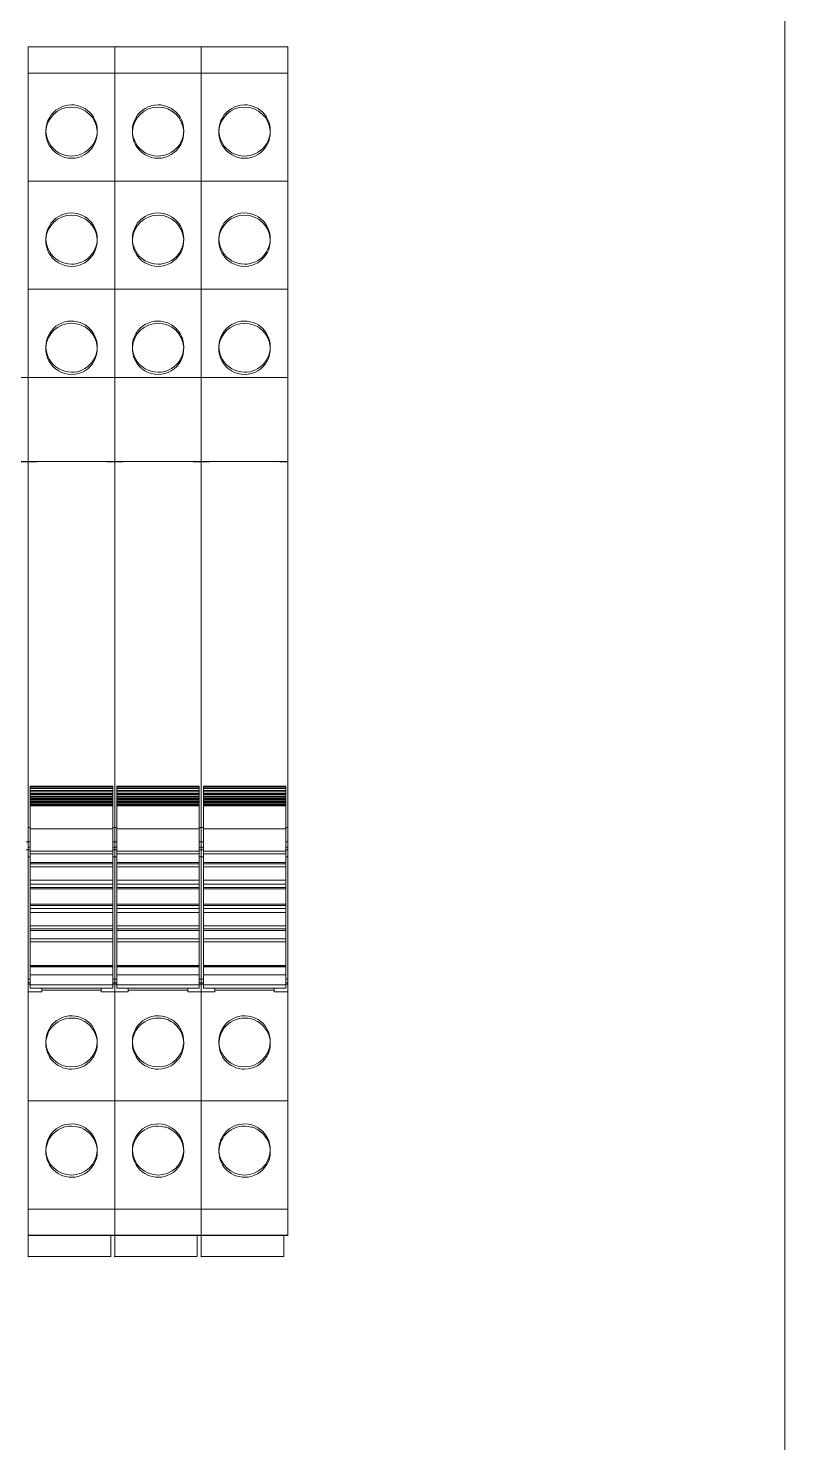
# Model space of a CAD drawing. Header units: millimetres. Extents: x 2 to 14510, y -7775 to 12.
# Drawn here: x 1513.3 to 1569.2, y -2167.9 to -2063.2 of the extents above; entities that cross this region are included whole.
import ezdxf

# ---------------------------------------------------------------- set-up
doc = ezdxf.new("R2010")
doc.units = ezdxf.units.MM
doc.layers.add('eProC - L2', color=41, linetype='Continuous', lineweight=20)

msp = doc.modelspace()

# ---------------------------------------------------------------- linework, layer by layer
at = {"layer": 'eProC - L2'}
for p, q in [((1569.21, -1759.46), (1569.21, -2759.46)), ((1513.26, -2064.58), (1513.26, -2152.56)), ((1519.66, -2064.58), (1513.26, -2064.58)), ((1519.66, -2064.58), (1513.26, -2064.58)), ((1513.26, -2064.58), (1513.26, -2089.07)), ((1519.66, -2064.59), (1513.26, -2064.59)), ((1519.66, -2064.58), (1519.66, -2152.56)), ((1526.06, -2064.58), (1519.66, -2064.58)), ((1526.06, -2064.58), (1519.66, -2064.58)), ((1519.66, -2064.58), (1519.66, -2089.07)), ((1526.06, -2064.59), (1519.66, -2064.59)), ((1526.06, -2064.58), (1526.06, -2152.56)), ((1532.46, -2064.58), (1526.06, -2064.58)), ((1532.46, -2064.58), (1526.06, -2064.58)), ((1526.06, -2064.58), (1526.06, -2089.07)), ((1532.46, -2064.59), (1526.06, -2064.59)), ((1532.46, -2064.58), (1532.46, -2152.56)), ((1519.66, -2066.53), (1513.26, -2066.53)), ((1526.06, -2066.53), (1519.66, -2066.53)), ((1532.46, -2066.53), (1526.06, -2066.53)), ((1514.56, -2070.77), (1514.56, -2070.94)), ((1518.36, -2070.94), (1518.36, -2070.77)), ((1520.96, -2070.77), (1520.96, -2070.94)), ((1524.76, -2070.94), (1524.76, -2070.77)), ((1527.36, -2070.77), (1527.36, -2070.94)), ((1531.16, -2070.94), (1531.16, -2070.77)), ((1519.66, -2074.53), (1513.26, -2074.53)), ((1526.06, -2074.53), (1519.66, -2074.53)), ((1532.46, -2074.53), (1526.06, -2074.53)), ((1514.56, -2078.77), (1514.56, -2078.94)), ((1518.36, -2078.94), (1518.36, -2078.77)), ((1520.96, -2078.77), (1520.96, -2078.94)), ((1524.76, -2078.94), (1524.76, -2078.77)), ((1527.36, -2078.77), (1527.36, -2078.94)), ((1531.16, -2078.94), (1531.16, -2078.77)), ((1519.66, -2082.53), (1513.26, -2082.53)), ((1526.06, -2082.53), (1519.66, -2082.53)), ((1532.46, -2082.53), (1526.06, -2082.53)), ((1514.56, -2086.77), (1514.56, -2086.94)), ((1518.36, -2086.94), (1518.36, -2086.77)), ((1520.96, -2086.77), (1520.96, -2086.94)), ((1524.76, -2086.94), (1524.76, -2086.77)), ((1527.36, -2086.77), (1527.36, -2086.94)), ((1531.16, -2086.94), (1531.16, -2086.77)), ((1513.26, -2089.07), (1506.86, -2089.07)), ((1513.26, -2095.29), (1513.26, -2089.07)), ((1519.66, -2089.07), (1513.26, -2089.07)), ((1513.26, -2089.07), (1513.26, -2095.29)), ((1519.66, -2095.29), (1519.66, -2089.07)), ((1526.06, -2089.07), (1519.66, -2089.07)), ((1519.66, -2089.07), (1519.66, -2095.29)), ((1526.06, -2095.29), (1526.06, -2089.07)), ((1532.46, -2089.07), (1526.06, -2089.07)), ((1526.06, -2089.07), (1526.06, -2095.29)), ((1532.46, -2095.29), (1532.46, -2089.07)), ((1513.26, -2095.29), (1506.86, -2095.29)), ((1513.26, -2095.3), (1512.66, -2095.3)), ((1519.66, -2095.29), (1513.26, -2095.29)), ((1513.26, -2144.56), (1513.26, -2095.29)), ((1513.86, -2095.3), (1513.26, -2095.3)), ((1519.66, -2095.3), (1519.06, -2095.3)), ((1526.06, -2095.29), (1519.66, -2095.29)), ((1519.66, -2144.56), (1519.66, -2095.29)), ((1520.26, -2095.3), (1519.66, -2095.3)), ((1526.06, -2095.3), (1525.46, -2095.3)), ((1532.46, -2095.29), (1526.06, -2095.29)), ((1526.06, -2144.56), (1526.06, -2095.29)), ((1526.66, -2095.3), (1526.06, -2095.3)), ((1532.46, -2095.3), (1531.86, -2095.3)), ((1519.51, -2119.32), (1513.41, -2119.32)), ((1513.41, -2134.25), (1513.41, -2119.32)), ((1519.51, -2119.33), (1513.41, -2119.33)), ((1519.51, -2119.43), (1513.41, -2119.43)), ((1519.51, -2119.49), (1513.41, -2119.49)), ((1519.51, -2119.62), (1513.41, -2119.62)), ((1519.51, -2119.72), (1513.41, -2119.72)), ((1519.51, -2119.84), (1513.41, -2119.84)), ((1519.51, -2119.93), (1513.41, -2119.93)), ((1519.51, -2119.32), (1519.51, -2134.25)), ((1525.91, -2119.32), (1519.81, -2119.32)), ((1519.81, -2134.25), (1519.81, -2119.32)), ((1525.91, -2119.33), (1519.81, -2119.33)), ((1525.91, -2119.43), (1519.81, -2119.43)), ((1525.91, -2119.49), (1519.81, -2119.49)), ((1525.91, -2119.62), (1519.81, -2119.62)), ((1525.91, -2119.72), (1519.81, -2119.72)), ((1525.91, -2119.84), (1519.81, -2119.84)), ((1525.91, -2119.93), (1519.81, -2119.93)), ((1525.91, -2119.32), (1525.91, -2134.25)), ((1532.31, -2119.32), (1526.21, -2119.32)), ((1526.21, -2134.25), (1526.21, -2119.32)), ((1532.31, -2119.33), (1526.21, -2119.33)), ((1532.31, -2119.43), (1526.21, -2119.43)), ((1532.31, -2119.49), (1526.21, -2119.49)), ((1532.31, -2119.62), (1526.21, -2119.62)), ((1532.31, -2119.72), (1526.21, -2119.72)), ((1532.31, -2119.84), (1526.21, -2119.84)), ((1532.31, -2119.93), (1526.21, -2119.93)), ((1532.31, -2119.32), (1532.31, -2134.25)), ((1519.51, -2120.04), (1513.41, -2120.04)), ((1519.51, -2120.12), (1513.41, -2120.12)), ((1519.51, -2120.23), (1513.41, -2120.23)), ((1519.51, -2120.29), (1513.41, -2120.29)), ((1519.51, -2120.39), (1513.41, -2120.39)), ((1519.51, -2120.44), (1513.41, -2120.44)), ((1519.51, -2120.53), (1513.41, -2120.53)), ((1519.51, -2120.57), (1513.41, -2120.57)), ((1519.51, -2120.66), (1513.41, -2120.66)), ((1519.51, -2120.68), (1513.41, -2120.68)), ((1519.51, -2120.76), (1513.41, -2120.76)), ((1519.51, -2120.77), (1513.41, -2120.77)), ((1525.91, -2120.04), (1519.81, -2120.04)), ((1525.91, -2120.12), (1519.81, -2120.12)), ((1525.91, -2120.23), (1519.81, -2120.23)), ((1525.91, -2120.29), (1519.81, -2120.29)), ((1525.91, -2120.39), (1519.81, -2120.39)), ((1525.91, -2120.44), (1519.81, -2120.44)), ((1525.91, -2120.53), (1519.81, -2120.53)), ((1525.91, -2120.57), (1519.81, -2120.57)), ((1525.91, -2120.66), (1519.81, -2120.66)), ((1525.91, -2120.68), (1519.81, -2120.68)), ((1525.91, -2120.76), (1519.81, -2120.76)), ((1525.91, -2120.77), (1519.81, -2120.77)), ((1532.31, -2120.04), (1526.21, -2120.04)), ((1532.31, -2120.12), (1526.21, -2120.12)), ((1532.31, -2120.23), (1526.21, -2120.23)), ((1532.31, -2120.29), (1526.21, -2120.29)), ((1532.31, -2120.39), (1526.21, -2120.39)), ((1532.31, -2120.44), (1526.21, -2120.44)), ((1532.31, -2120.53), (1526.21, -2120.53)), ((1532.31, -2120.57), (1526.21, -2120.57)), ((1532.31, -2120.66), (1526.21, -2120.66)), ((1532.31, -2120.68), (1526.21, -2120.68)), ((1532.31, -2120.76), (1526.21, -2120.76)), ((1532.31, -2120.77), (1526.21, -2120.77)), ((1513.26, -2122.37), (1513.41, -2122.37)), ((1513.41, -2122.46), (1519.51, -2122.46)), ((1519.51, -2122.37), (1519.66, -2122.37)), ((1519.66, -2122.37), (1519.81, -2122.37)), ((1519.81, -2122.46), (1525.91, -2122.46)), ((1525.91, -2122.37), (1526.06, -2122.37)), ((1526.06, -2122.37), (1526.21, -2122.37)), ((1526.21, -2122.46), (1532.31, -2122.46)), ((1532.31, -2122.37), (1532.46, -2122.37)), ((1513.11, -2123.43), (1513.26, -2123.43)), ((1513.11, -2124.01), (1513.26, -2124.01)), ((1513.41, -2123.43), (1513.26, -2123.43)), ((1513.26, -2123.43), (1513.41, -2123.43)), ((1513.26, -2123.83), (1513.41, -2123.83)), ((1513.26, -2124.01), (1513.41, -2124.01)), ((1519.51, -2124.12), (1513.41, -2124.12)), ((1519.66, -2123.43), (1519.51, -2123.43)), ((1519.51, -2123.43), (1519.66, -2123.43)), ((1519.51, -2123.83), (1519.66, -2123.83)), ((1519.51, -2124.01), (1519.66, -2124.01)), ((1519.81, -2123.43), (1519.66, -2123.43)), ((1519.66, -2123.43), (1519.81, -2123.43)), ((1519.66, -2123.83), (1519.81, -2123.83)), ((1519.66, -2124.01), (1519.81, -2124.01)), ((1525.91, -2124.12), (1519.81, -2124.12)), ((1526.06, -2123.43), (1525.91, -2123.43)), ((1525.91, -2123.43), (1526.06, -2123.43)), ((1525.91, -2123.83), (1526.06, -2123.83)), ((1525.91, -2124.01), (1526.06, -2124.01)), ((1526.21, -2123.43), (1526.06, -2123.43)), ((1526.06, -2123.43), (1526.21, -2123.43)), ((1526.06, -2123.83), (1526.21, -2123.83)), ((1526.06, -2124.01), (1526.21, -2124.01)), ((1532.31, -2124.12), (1526.21, -2124.12)), ((1532.46, -2123.43), (1532.31, -2123.43)), ((1532.31, -2123.43), (1532.46, -2123.43)), ((1532.31, -2123.83), (1532.46, -2123.83)), ((1532.31, -2124.01), (1532.46, -2124.01)), ((1513.26, -2124.54), (1513.41, -2124.54)), ((1513.41, -2124.32), (1519.51, -2124.32)), ((1513.41, -2124.96), (1519.51, -2124.96)), ((1513.41, -2125.06), (1519.51, -2125.06)), ((1519.51, -2124.54), (1519.66, -2124.54)), ((1519.66, -2124.54), (1519.81, -2124.54)), ((1519.81, -2124.32), (1525.91, -2124.32)), ((1519.81, -2124.96), (1525.91, -2124.96)), ((1519.81, -2125.06), (1525.91, -2125.06)), ((1525.91, -2124.54), (1526.06, -2124.54)), ((1526.06, -2124.54), (1526.21, -2124.54)), ((1526.21, -2124.32), (1532.31, -2124.32)), ((1526.21, -2124.96), (1532.31, -2124.96)), ((1526.21, -2125.06), (1532.31, -2125.06)), ((1532.31, -2124.54), (1532.46, -2124.54)), ((1519.51, -2125.29), (1513.41, -2125.29)), ((1525.91, -2125.29), (1519.81, -2125.29)), ((1532.31, -2125.29), (1526.21, -2125.29)), ((1519.51, -2126.27), (1513.41, -2126.27)), ((1513.41, -2126.57), (1519.51, -2126.57)), ((1519.51, -2126.81), (1513.41, -2126.81)), ((1513.41, -2126.9), (1519.51, -2126.9)), ((1525.91, -2126.27), (1519.81, -2126.27)), ((1519.81, -2126.57), (1525.91, -2126.57)), ((1525.91, -2126.81), (1519.81, -2126.81)), ((1519.81, -2126.9), (1525.91, -2126.9)), ((1532.31, -2126.27), (1526.21, -2126.27)), ((1526.21, -2126.57), (1532.31, -2126.57)), ((1532.31, -2126.81), (1526.21, -2126.81)), ((1526.21, -2126.9), (1532.31, -2126.9)), ((1519.51, -2128.04), (1513.41, -2128.04)), ((1513.41, -2128.13), (1519.51, -2128.13)), ((1525.91, -2128.04), (1519.81, -2128.04)), ((1519.81, -2128.13), (1525.91, -2128.13)), ((1532.31, -2128.04), (1526.21, -2128.04)), ((1526.21, -2128.13), (1532.31, -2128.13)), ((1519.51, -2128.37), (1513.41, -2128.37)), ((1519.51, -2128.67), (1513.41, -2128.67)), ((1525.91, -2128.37), (1519.81, -2128.37)), ((1525.91, -2128.67), (1519.81, -2128.67)), ((1532.31, -2128.37), (1526.21, -2128.37)), ((1532.31, -2128.67), (1526.21, -2128.67)), ((1513.41, -2129.64), (1519.51, -2129.64)), ((1519.51, -2129.88), (1513.41, -2129.88)), ((1513.41, -2129.98), (1519.51, -2129.98)), ((1519.81, -2129.64), (1525.91, -2129.64)), ((1525.91, -2129.88), (1519.81, -2129.88)), ((1519.81, -2129.98), (1525.91, -2129.98)), ((1526.21, -2129.64), (1532.31, -2129.64)), ((1532.31, -2129.88), (1526.21, -2129.88)), ((1526.21, -2129.98), (1532.31, -2129.98)), ((1519.51, -2130.62), (1513.41, -2130.62)), ((1513.41, -2130.82), (1519.51, -2130.82)), ((1525.91, -2130.62), (1519.81, -2130.62)), ((1519.81, -2130.82), (1525.91, -2130.82)), ((1532.31, -2130.62), (1526.21, -2130.62)), ((1526.21, -2130.82), (1532.31, -2130.82)), ((1513.26, -2133.6), (1513.41, -2133.6)), ((1519.51, -2132.58), (1513.41, -2132.58)), ((1519.51, -2132.61), (1513.41, -2132.61)), ((1519.51, -2132.68), (1513.41, -2132.68)), ((1519.51, -2133.28), (1513.41, -2133.28)), ((1519.66, -2133.6), (1519.51, -2133.6)), ((1519.66, -2133.6), (1519.81, -2133.6)), ((1525.91, -2132.58), (1519.81, -2132.58)), ((1525.91, -2132.61), (1519.81, -2132.61)), ((1525.91, -2132.68), (1519.81, -2132.68)), ((1525.91, -2133.28), (1519.81, -2133.28)), ((1526.06, -2133.6), (1525.91, -2133.6)), ((1526.06, -2133.6), (1526.21, -2133.6)), ((1532.31, -2132.58), (1526.21, -2132.58)), ((1532.31, -2132.61), (1526.21, -2132.61)), ((1532.31, -2132.68), (1526.21, -2132.68)), ((1532.31, -2133.28), (1526.21, -2133.28)), ((1532.46, -2133.6), (1532.31, -2133.6)), ((1513.26, -2133.86), (1513.41, -2133.86)), ((1513.26, -2133.96), (1513.41, -2133.96)), ((1513.26, -2134.52), (1514.26, -2134.52)), ((1519.51, -2134.01), (1513.41, -2134.01)), ((1513.41, -2134.25), (1519.51, -2134.25)), ((1514.26, -2134.52), (1514.26, -2134.25)), ((1518.66, -2134.42), (1514.26, -2134.42)), ((1518.66, -2134.52), (1518.66, -2134.25)), ((1519.66, -2134.52), (1518.66, -2134.52)), ((1519.66, -2133.86), (1519.51, -2133.86)), ((1519.66, -2133.96), (1519.51, -2133.96)), ((1519.66, -2133.86), (1519.81, -2133.86)), ((1519.66, -2133.96), (1519.81, -2133.96)), ((1519.66, -2134.52), (1520.66, -2134.52)), ((1525.91, -2134.01), (1519.81, -2134.01)), ((1519.81, -2134.25), (1525.91, -2134.25)), ((1520.66, -2134.52), (1520.66, -2134.25)), ((1525.06, -2134.42), (1520.66, -2134.42)), ((1525.06, -2134.52), (1525.06, -2134.25)), ((1526.06, -2134.52), (1525.06, -2134.52)), ((1526.06, -2133.86), (1525.91, -2133.86)), ((1526.06, -2133.96), (1525.91, -2133.96)), ((1526.06, -2133.86), (1526.21, -2133.86)), ((1526.06, -2133.96), (1526.21, -2133.96)), ((1526.06, -2134.52), (1527.06, -2134.52)), ((1532.31, -2134.01), (1526.21, -2134.01)), ((1526.21, -2134.25), (1532.31, -2134.25)), ((1527.06, -2134.52), (1527.06, -2134.25)), ((1531.46, -2134.42), (1527.06, -2134.42)), ((1531.46, -2134.52), (1531.46, -2134.25)), ((1532.46, -2134.52), (1531.46, -2134.52)), ((1532.46, -2133.86), (1532.31, -2133.86)), ((1532.46, -2133.96), (1532.31, -2133.96)), ((1514.56, -2138.2), (1514.56, -2138.37)), ((1518.36, -2138.37), (1518.36, -2138.2)), ((1520.96, -2138.2), (1520.96, -2138.37)), ((1524.76, -2138.37), (1524.76, -2138.2)), ((1527.36, -2138.2), (1527.36, -2138.37)), ((1531.16, -2138.37), (1531.16, -2138.2)), ((1519.66, -2142.61), (1513.26, -2142.61)), ((1526.06, -2142.61), (1519.66, -2142.61)), ((1532.46, -2142.61), (1526.06, -2142.61)), ((1513.26, -2144.54), (1513.26, -2144.56)), ((1513.26, -2144.56), (1513.26, -2152.56)), ((1519.66, -2144.54), (1519.66, -2144.56)), ((1519.66, -2144.56), (1519.66, -2152.56)), ((1526.06, -2144.54), (1526.06, -2144.56)), ((1526.06, -2144.56), (1526.06, -2152.56)), ((1514.56, -2146.2), (1514.56, -2146.37)), ((1518.36, -2146.37), (1518.36, -2146.2)), ((1520.96, -2146.2), (1520.96, -2146.37)), ((1524.76, -2146.37), (1524.76, -2146.2)), ((1527.36, -2146.2), (1527.36, -2146.37)), ((1531.16, -2146.37), (1531.16, -2146.2)), ((1513.26, -2148.02), (1513.26, -2148.01)), ((1519.66, -2148.02), (1519.66, -2148.01)), ((1526.06, -2148.02), (1526.06, -2148.01)), ((1513.26, -2148.37), (1513.26, -2152.27)), ((1519.66, -2148.37), (1519.66, -2152.27)), ((1526.06, -2148.37), (1526.06, -2152.27)), ((1519.66, -2150.61), (1513.26, -2150.61)), ((1526.06, -2150.61), (1519.66, -2150.61)), ((1532.46, -2150.61), (1526.06, -2150.61)), ((1519.66, -2152.55), (1513.26, -2152.55)), ((1513.26, -2152.56), (1513.26, -2154.13)), ((1513.26, -2152.56), (1519.66, -2152.56)), ((1519.66, -2152.56), (1513.26, -2152.56)), ((1519.36, -2154.13), (1519.36, -2152.56)), ((1526.06, -2152.55), (1519.66, -2152.55)), ((1519.66, -2152.56), (1519.66, -2154.13)), ((1519.66, -2152.56), (1526.06, -2152.56)), ((1526.06, -2152.56), (1519.66, -2152.56)), ((1525.76, -2154.13), (1525.76, -2152.56)), ((1532.46, -2152.55), (1526.06, -2152.55)), ((1526.06, -2152.56), (1526.06, -2154.13)), ((1526.06, -2152.56), (1532.46, -2152.56)), ((1532.46, -2152.56), (1526.06, -2152.56)), ((1532.16, -2154.13), (1532.16, -2152.56)), ((1513.26, -2154.13), (1519.36, -2154.13)), ((1513.26, -2154.13), (1519.36, -2154.13)), ((1519.66, -2154.13), (1525.76, -2154.13)), ((1519.66, -2154.13), (1525.76, -2154.13)), ((1526.06, -2154.13), (1532.16, -2154.13)), ((1526.06, -2154.13), (1532.16, -2154.13))]:
    msp.add_line(p, q, dxfattribs=at)
for points in [[(1089.21, -1759.46), (1569.21, -1759.46), (1569.21, -2759.46), (1089.21, -2759.46), (1089.21, -1759.46)], [(1514.56, -2070.77), (1514.58, -2070.53), (1514.63, -2070.28), (1514.71, -2070.05), (1514.82, -2069.83), (1514.95, -2069.62), (1515.12, -2069.44), (1515.31, -2069.27), (1515.51, -2069.14), (1515.74, -2069.03), (1515.97, -2068.95), (1516.19, -2068.9), (1516.46, -2068.88)], [(1518.36, -2070.77), (1518.35, -2070.6), (1518.32, -2070.39), (1518.26, -2070.17), (1518.19, -2069.99), (1518.09, -2069.8), (1518.01, -2069.68), (1517.91, -2069.55), (1517.8, -2069.43), (1517.63, -2069.29), (1517.46, -2069.16), (1517.28, -2069.07), (1517.1, -2068.99), (1516.87, -2068.93), (1516.66, -2068.89), (1516.46, -2068.88)], [(1520.96, -2070.77), (1520.98, -2070.53), (1521.03, -2070.28), (1521.11, -2070.05), (1521.22, -2069.83), (1521.35, -2069.62), (1521.52, -2069.44), (1521.71, -2069.27), (1521.91, -2069.14), (1522.14, -2069.03), (1522.37, -2068.95), (1522.59, -2068.9), (1522.86, -2068.88)], [(1524.76, -2070.77), (1524.75, -2070.6), (1524.72, -2070.39), (1524.66, -2070.17), (1524.59, -2069.99), (1524.49, -2069.8), (1524.41, -2069.68), (1524.31, -2069.55), (1524.2, -2069.43), (1524.03, -2069.29), (1523.86, -2069.16), (1523.68, -2069.07), (1523.5, -2068.99), (1523.27, -2068.93), (1523.06, -2068.89), (1522.86, -2068.88)], [(1527.36, -2070.77), (1527.38, -2070.53), (1527.43, -2070.28), (1527.51, -2070.05), (1527.62, -2069.83), (1527.75, -2069.62), (1527.92, -2069.44), (1528.11, -2069.27), (1528.31, -2069.14), (1528.54, -2069.03), (1528.77, -2068.95), (1528.99, -2068.9), (1529.26, -2068.88)], [(1531.16, -2070.77), (1531.15, -2070.6), (1531.12, -2070.39), (1531.06, -2070.17), (1530.99, -2069.99), (1530.89, -2069.8), (1530.81, -2069.68), (1530.71, -2069.55), (1530.6, -2069.43), (1530.43, -2069.29), (1530.26, -2069.16), (1530.08, -2069.07), (1529.9, -2068.99), (1529.67, -2068.93), (1529.46, -2068.89), (1529.26, -2068.88)], [(1515.89, -2072.58), (1515.73, -2072.53), (1515.51, -2072.42), (1515.31, -2072.28), (1515.12, -2072.12), (1514.95, -2071.93), (1514.82, -2071.72), (1514.71, -2071.5), (1514.63, -2071.26), (1514.58, -2071.02), (1514.56, -2070.77), (1514.56, -2070.77)], [(1517.03, -2072.58), (1517.1, -2072.56), (1517.27, -2072.49), (1517.45, -2072.39), (1517.63, -2072.27), (1517.8, -2072.12), (1517.96, -2071.94), (1518.09, -2071.76), (1518.18, -2071.57), (1518.26, -2071.4), (1518.32, -2071.17), (1518.35, -2070.96), (1518.36, -2070.78), (1518.36, -2070.77)], [(1522.29, -2072.58), (1522.13, -2072.53), (1521.91, -2072.42), (1521.71, -2072.28), (1521.52, -2072.12), (1521.35, -2071.93), (1521.22, -2071.72), (1521.11, -2071.5), (1521.03, -2071.26), (1520.98, -2071.02), (1520.96, -2070.77), (1520.96, -2070.77)], [(1523.43, -2072.58), (1523.5, -2072.56), (1523.67, -2072.49), (1523.85, -2072.39), (1524.03, -2072.27), (1524.2, -2072.12), (1524.36, -2071.94), (1524.49, -2071.76), (1524.58, -2071.57), (1524.66, -2071.4), (1524.72, -2071.17), (1524.75, -2070.96), (1524.76, -2070.78), (1524.76, -2070.77)], [(1528.69, -2072.58), (1528.53, -2072.53), (1528.31, -2072.42), (1528.11, -2072.28), (1527.92, -2072.12), (1527.75, -2071.93), (1527.62, -2071.72), (1527.51, -2071.5), (1527.43, -2071.26), (1527.38, -2071.02), (1527.36, -2070.77), (1527.36, -2070.77)], [(1529.83, -2072.58), (1529.9, -2072.56), (1530.07, -2072.49), (1530.25, -2072.39), (1530.43, -2072.27), (1530.6, -2072.12), (1530.76, -2071.94), (1530.89, -2071.76), (1530.98, -2071.57), (1531.06, -2071.4), (1531.12, -2071.17), (1531.15, -2070.96), (1531.16, -2070.78), (1531.16, -2070.77)], [(1516.46, -2072.67), (1516.2, -2072.65), (1515.96, -2072.6), (1515.89, -2072.58)], [(1516.46, -2072.67), (1516.66, -2072.66), (1516.87, -2072.63), (1517.03, -2072.58)], [(1522.86, -2072.67), (1522.6, -2072.65), (1522.36, -2072.6), (1522.29, -2072.58)], [(1522.86, -2072.67), (1523.06, -2072.66), (1523.27, -2072.63), (1523.43, -2072.58)], [(1529.26, -2072.67), (1529, -2072.65), (1528.76, -2072.6), (1528.69, -2072.58)], [(1529.26, -2072.67), (1529.46, -2072.66), (1529.67, -2072.63), (1529.83, -2072.58)], [(1514.56, -2078.77), (1514.58, -2078.53), (1514.63, -2078.28), (1514.71, -2078.05), (1514.82, -2077.83), (1514.95, -2077.62), (1515.12, -2077.44), (1515.31, -2077.27), (1515.51, -2077.14), (1515.74, -2077.03), (1515.97, -2076.95), (1516.19, -2076.9), (1516.46, -2076.88)], [(1518.36, -2078.77), (1518.35, -2078.6), (1518.32, -2078.39), (1518.26, -2078.17), (1518.19, -2077.99), (1518.09, -2077.8), (1518.01, -2077.68), (1517.91, -2077.55), (1517.8, -2077.43), (1517.63, -2077.29), (1517.46, -2077.16), (1517.28, -2077.07), (1517.1, -2076.99), (1516.87, -2076.93), (1516.66, -2076.89), (1516.46, -2076.88)], [(1520.96, -2078.77), (1520.98, -2078.53), (1521.03, -2078.28), (1521.11, -2078.05), (1521.22, -2077.83), (1521.35, -2077.62), (1521.52, -2077.44), (1521.71, -2077.27), (1521.91, -2077.14), (1522.14, -2077.03), (1522.37, -2076.95), (1522.59, -2076.9), (1522.86, -2076.88)], [(1524.76, -2078.77), (1524.75, -2078.6), (1524.72, -2078.39), (1524.66, -2078.17), (1524.59, -2077.99), (1524.49, -2077.8), (1524.41, -2077.68), (1524.31, -2077.55), (1524.2, -2077.43), (1524.03, -2077.29), (1523.86, -2077.16), (1523.68, -2077.07), (1523.5, -2076.99), (1523.27, -2076.93), (1523.06, -2076.89), (1522.86, -2076.88)], [(1527.36, -2078.77), (1527.38, -2078.53), (1527.43, -2078.28), (1527.51, -2078.05), (1527.62, -2077.83), (1527.75, -2077.62), (1527.92, -2077.44), (1528.11, -2077.27), (1528.31, -2077.14), (1528.54, -2077.03), (1528.77, -2076.95), (1528.99, -2076.9), (1529.26, -2076.88)], [(1531.16, -2078.77), (1531.15, -2078.6), (1531.12, -2078.39), (1531.06, -2078.17), (1530.99, -2077.99), (1530.89, -2077.8), (1530.81, -2077.68), (1530.71, -2077.55), (1530.6, -2077.43), (1530.43, -2077.29), (1530.26, -2077.16), (1530.08, -2077.07), (1529.9, -2076.99), (1529.67, -2076.93), (1529.46, -2076.89), (1529.26, -2076.88)], [(1515.89, -2080.58), (1515.73, -2080.53), (1515.51, -2080.42), (1515.31, -2080.28), (1515.12, -2080.12), (1514.95, -2079.93), (1514.82, -2079.72), (1514.71, -2079.5), (1514.63, -2079.26), (1514.58, -2079.02), (1514.56, -2078.77), (1514.56, -2078.77)], [(1517.03, -2080.58), (1517.1, -2080.56), (1517.27, -2080.49), (1517.45, -2080.39), (1517.63, -2080.27), (1517.8, -2080.12), (1517.96, -2079.94), (1518.09, -2079.76), (1518.18, -2079.57), (1518.26, -2079.4), (1518.32, -2079.17), (1518.35, -2078.96), (1518.36, -2078.78), (1518.36, -2078.77)], [(1522.29, -2080.58), (1522.13, -2080.53), (1521.91, -2080.42), (1521.71, -2080.28), (1521.52, -2080.12), (1521.35, -2079.93), (1521.22, -2079.72), (1521.11, -2079.5), (1521.03, -2079.26), (1520.98, -2079.02), (1520.96, -2078.77), (1520.96, -2078.77)], [(1523.43, -2080.58), (1523.5, -2080.56), (1523.67, -2080.49), (1523.85, -2080.39), (1524.03, -2080.27), (1524.2, -2080.12), (1524.36, -2079.94), (1524.49, -2079.76), (1524.58, -2079.57), (1524.66, -2079.4), (1524.72, -2079.17), (1524.75, -2078.96), (1524.76, -2078.78), (1524.76, -2078.77)], [(1528.69, -2080.58), (1528.53, -2080.53), (1528.31, -2080.42), (1528.11, -2080.28), (1527.92, -2080.12), (1527.75, -2079.93), (1527.62, -2079.72), (1527.51, -2079.5), (1527.43, -2079.26), (1527.38, -2079.02), (1527.36, -2078.77), (1527.36, -2078.77)], [(1529.83, -2080.58), (1529.9, -2080.56), (1530.07, -2080.49), (1530.25, -2080.39), (1530.43, -2080.27), (1530.6, -2080.12), (1530.76, -2079.94), (1530.89, -2079.76), (1530.98, -2079.57), (1531.06, -2079.4), (1531.12, -2079.17), (1531.15, -2078.96), (1531.16, -2078.78), (1531.16, -2078.77)], [(1516.46, -2080.67), (1516.2, -2080.65), (1515.96, -2080.6), (1515.89, -2080.58)], [(1516.46, -2080.67), (1516.66, -2080.66), (1516.87, -2080.63), (1517.03, -2080.58)], [(1522.86, -2080.67), (1522.6, -2080.65), (1522.36, -2080.6), (1522.29, -2080.58)], [(1522.86, -2080.67), (1523.06, -2080.66), (1523.27, -2080.63), (1523.43, -2080.58)], [(1529.26, -2080.67), (1529, -2080.65), (1528.76, -2080.6), (1528.69, -2080.58)], [(1529.26, -2080.67), (1529.46, -2080.66), (1529.67, -2080.63), (1529.83, -2080.58)], [(1514.56, -2086.77), (1514.58, -2086.53), (1514.63, -2086.28), (1514.71, -2086.05), (1514.82, -2085.83), (1514.95, -2085.62), (1515.12, -2085.44), (1515.31, -2085.27), (1515.51, -2085.14), (1515.74, -2085.03), (1515.97, -2084.95), (1516.19, -2084.9), (1516.46, -2084.88)], [(1518.36, -2086.77), (1518.35, -2086.6), (1518.32, -2086.39), (1518.26, -2086.17), (1518.19, -2085.99), (1518.09, -2085.8), (1518.01, -2085.68), (1517.91, -2085.55), (1517.8, -2085.43), (1517.63, -2085.29), (1517.46, -2085.16), (1517.28, -2085.07), (1517.1, -2084.99), (1516.87, -2084.93), (1516.66, -2084.89), (1516.46, -2084.88)], [(1520.96, -2086.77), (1520.98, -2086.53), (1521.03, -2086.28), (1521.11, -2086.05), (1521.22, -2085.83), (1521.35, -2085.62), (1521.52, -2085.44), (1521.71, -2085.27), (1521.91, -2085.14), (1522.14, -2085.03), (1522.37, -2084.95), (1522.59, -2084.9), (1522.86, -2084.88)], [(1524.76, -2086.77), (1524.75, -2086.6), (1524.72, -2086.39), (1524.66, -2086.17), (1524.59, -2085.99), (1524.49, -2085.8), (1524.41, -2085.68), (1524.31, -2085.55), (1524.2, -2085.43), (1524.03, -2085.29), (1523.86, -2085.16), (1523.68, -2085.07), (1523.5, -2084.99), (1523.27, -2084.93), (1523.06, -2084.89), (1522.86, -2084.88)], [(1527.36, -2086.77), (1527.38, -2086.53), (1527.43, -2086.28), (1527.51, -2086.05), (1527.62, -2085.83), (1527.75, -2085.62), (1527.92, -2085.44), (1528.11, -2085.27), (1528.31, -2085.14), (1528.54, -2085.03), (1528.77, -2084.95), (1528.99, -2084.9), (1529.26, -2084.88)], [(1531.16, -2086.77), (1531.15, -2086.6), (1531.12, -2086.39), (1531.06, -2086.17), (1530.99, -2085.99), (1530.89, -2085.8), (1530.81, -2085.68), (1530.71, -2085.55), (1530.6, -2085.43), (1530.43, -2085.29), (1530.26, -2085.16), (1530.08, -2085.07), (1529.9, -2084.99), (1529.67, -2084.93), (1529.46, -2084.89), (1529.26, -2084.88)], [(1516.46, -2088.67), (1516.2, -2088.65), (1515.96, -2088.6), (1515.73, -2088.53), (1515.51, -2088.42), (1515.31, -2088.28), (1515.12, -2088.12), (1514.95, -2087.93), (1514.82, -2087.72), (1514.71, -2087.5), (1514.63, -2087.26), (1514.58, -2087.02), (1514.56, -2086.77), (1514.56, -2086.77)], [(1516.46, -2088.67), (1516.66, -2088.66), (1516.87, -2088.63), (1517.1, -2088.56), (1517.27, -2088.49), (1517.45, -2088.39), (1517.63, -2088.27), (1517.8, -2088.12), (1517.96, -2087.94), (1518.09, -2087.76), (1518.18, -2087.57), (1518.26, -2087.4), (1518.32, -2087.17), (1518.35, -2086.96), (1518.36, -2086.78), (1518.36, -2086.77)], [(1522.86, -2088.67), (1522.6, -2088.65), (1522.36, -2088.6), (1522.13, -2088.53), (1521.91, -2088.42), (1521.71, -2088.28), (1521.52, -2088.12), (1521.35, -2087.93), (1521.22, -2087.72), (1521.11, -2087.5), (1521.03, -2087.26), (1520.98, -2087.02), (1520.96, -2086.77), (1520.96, -2086.77)], [(1522.86, -2088.67), (1523.06, -2088.66), (1523.27, -2088.63), (1523.5, -2088.56), (1523.67, -2088.49), (1523.85, -2088.39), (1524.03, -2088.27), (1524.2, -2088.12), (1524.36, -2087.94), (1524.49, -2087.76), (1524.58, -2087.57), (1524.66, -2087.4), (1524.72, -2087.17), (1524.75, -2086.96), (1524.76, -2086.78), (1524.76, -2086.77)], [(1529.26, -2088.67), (1529, -2088.65), (1528.76, -2088.6), (1528.53, -2088.53), (1528.31, -2088.42), (1528.11, -2088.28), (1527.92, -2088.12), (1527.75, -2087.93), (1527.62, -2087.72), (1527.51, -2087.5), (1527.43, -2087.26), (1527.38, -2087.02), (1527.36, -2086.77), (1527.36, -2086.77)], [(1529.26, -2088.67), (1529.46, -2088.66), (1529.67, -2088.63), (1529.9, -2088.56), (1530.07, -2088.49), (1530.25, -2088.39), (1530.43, -2088.27), (1530.6, -2088.12), (1530.76, -2087.94), (1530.89, -2087.76), (1530.98, -2087.57), (1531.06, -2087.4), (1531.12, -2087.17), (1531.15, -2086.96), (1531.16, -2086.78), (1531.16, -2086.77)], [(1516.46, -2136.47), (1516.27, -2136.48), (1516.06, -2136.51), (1515.83, -2136.58), (1515.65, -2136.65), (1515.47, -2136.75), (1515.29, -2136.87), (1515.12, -2137.02), (1514.96, -2137.2), (1514.84, -2137.38), (1514.74, -2137.57), (1514.67, -2137.74), (1514.6, -2137.97), (1514.57, -2138.18), (1514.56, -2138.36), (1514.56, -2138.37)], [(1516.46, -2136.47), (1516.72, -2136.49), (1516.97, -2136.54), (1517.2, -2136.61), (1517.41, -2136.72), (1517.62, -2136.86), (1517.81, -2137.02), (1517.97, -2137.21), (1518.11, -2137.42), (1518.22, -2137.64), (1518.3, -2137.88), (1518.35, -2138.12), (1518.36, -2138.37), (1518.36, -2138.37)], [(1522.86, -2136.47), (1522.67, -2136.48), (1522.46, -2136.51), (1522.23, -2136.58), (1522.05, -2136.65), (1521.87, -2136.75), (1521.69, -2136.87), (1521.52, -2137.02), (1521.36, -2137.2), (1521.24, -2137.38), (1521.14, -2137.57), (1521.07, -2137.74), (1521, -2137.97), (1520.97, -2138.18), (1520.96, -2138.36), (1520.96, -2138.37)], [(1522.86, -2136.47), (1523.12, -2136.49), (1523.37, -2136.54), (1523.6, -2136.61), (1523.81, -2136.72), (1524.02, -2136.86), (1524.21, -2137.02), (1524.37, -2137.21), (1524.51, -2137.42), (1524.62, -2137.64), (1524.7, -2137.88), (1524.75, -2138.12), (1524.76, -2138.37), (1524.76, -2138.37)], [(1529.26, -2136.47), (1529.07, -2136.48), (1528.86, -2136.51), (1528.63, -2136.58), (1528.45, -2136.65), (1528.27, -2136.75), (1528.09, -2136.87), (1527.92, -2137.02), (1527.76, -2137.2), (1527.64, -2137.38), (1527.54, -2137.57), (1527.47, -2137.74), (1527.4, -2137.97), (1527.37, -2138.18), (1527.36, -2138.36), (1527.36, -2138.37)], [(1529.26, -2136.47), (1529.52, -2136.49), (1529.77, -2136.54), (1530, -2136.61), (1530.21, -2136.72), (1530.42, -2136.86), (1530.61, -2137.02), (1530.77, -2137.21), (1530.91, -2137.42), (1531.02, -2137.64), (1531.1, -2137.88), (1531.15, -2138.12), (1531.16, -2138.37), (1531.16, -2138.37)], [(1514.56, -2138.37), (1514.57, -2138.54), (1514.6, -2138.75), (1514.66, -2138.97), (1514.73, -2139.15), (1514.83, -2139.34), (1514.91, -2139.46), (1515.01, -2139.59), (1515.12, -2139.71), (1515.29, -2139.85), (1515.47, -2139.98), (1515.65, -2140.07), (1515.82, -2140.15), (1516.05, -2140.21), (1516.27, -2140.25), (1516.46, -2140.26)], [(1518.36, -2138.37), (1518.35, -2138.61), (1518.3, -2138.86), (1518.22, -2139.09), (1518.11, -2139.31), (1517.97, -2139.52), (1517.81, -2139.7), (1517.62, -2139.87), (1517.41, -2140), (1517.19, -2140.11), (1516.95, -2140.19), (1516.73, -2140.24), (1516.46, -2140.26)], [(1520.96, -2138.37), (1520.97, -2138.54), (1521, -2138.75), (1521.06, -2138.97), (1521.13, -2139.15), (1521.23, -2139.34), (1521.31, -2139.46), (1521.41, -2139.59), (1521.52, -2139.71), (1521.69, -2139.85), (1521.87, -2139.98), (1522.05, -2140.07), (1522.22, -2140.15), (1522.45, -2140.21), (1522.67, -2140.25), (1522.86, -2140.26)], [(1524.76, -2138.37), (1524.75, -2138.61), (1524.7, -2138.86), (1524.62, -2139.09), (1524.51, -2139.31), (1524.37, -2139.52), (1524.21, -2139.7), (1524.02, -2139.87), (1523.81, -2140), (1523.59, -2140.11), (1523.35, -2140.19), (1523.13, -2140.24), (1522.86, -2140.26)], [(1527.36, -2138.37), (1527.37, -2138.54), (1527.4, -2138.75), (1527.46, -2138.97), (1527.53, -2139.15), (1527.63, -2139.34), (1527.71, -2139.46), (1527.81, -2139.59), (1527.92, -2139.71), (1528.09, -2139.85), (1528.27, -2139.98), (1528.45, -2140.07), (1528.62, -2140.15), (1528.85, -2140.21), (1529.07, -2140.25), (1529.26, -2140.26)], [(1531.16, -2138.37), (1531.15, -2138.61), (1531.1, -2138.86), (1531.02, -2139.09), (1530.91, -2139.31), (1530.77, -2139.52), (1530.61, -2139.7), (1530.42, -2139.87), (1530.21, -2140), (1529.99, -2140.11), (1529.75, -2140.19), (1529.53, -2140.24), (1529.26, -2140.26)], [(1515.89, -2144.56), (1515.83, -2144.58), (1515.65, -2144.65), (1515.47, -2144.75), (1515.29, -2144.87), (1515.12, -2145.02), (1514.96, -2145.2), (1514.84, -2145.38), (1514.74, -2145.57), (1514.67, -2145.74), (1514.6, -2145.97), (1514.57, -2146.18), (1514.56, -2146.36), (1514.56, -2146.37)], [(1516.46, -2144.47), (1516.27, -2144.48), (1516.06, -2144.51), (1515.89, -2144.56)], [(1516.46, -2144.47), (1516.72, -2144.49), (1516.97, -2144.54), (1517.04, -2144.56)], [(1517.04, -2144.56), (1517.2, -2144.61), (1517.41, -2144.72), (1517.62, -2144.86), (1517.81, -2145.02), (1517.97, -2145.21), (1518.11, -2145.42), (1518.22, -2145.64), (1518.3, -2145.88), (1518.35, -2146.12), (1518.36, -2146.37), (1518.36, -2146.37)], [(1522.29, -2144.56), (1522.23, -2144.58), (1522.05, -2144.65), (1521.87, -2144.75), (1521.69, -2144.87), (1521.52, -2145.02), (1521.36, -2145.2), (1521.24, -2145.38), (1521.14, -2145.57), (1521.07, -2145.74), (1521, -2145.97), (1520.97, -2146.18), (1520.96, -2146.36), (1520.96, -2146.37)], [(1522.86, -2144.47), (1522.67, -2144.48), (1522.46, -2144.51), (1522.29, -2144.56)], [(1522.86, -2144.47), (1523.12, -2144.49), (1523.37, -2144.54), (1523.44, -2144.56)], [(1523.44, -2144.56), (1523.6, -2144.61), (1523.81, -2144.72), (1524.02, -2144.86), (1524.21, -2145.02), (1524.37, -2145.21), (1524.51, -2145.42), (1524.62, -2145.64), (1524.7, -2145.88), (1524.75, -2146.12), (1524.76, -2146.37), (1524.76, -2146.37)], [(1528.69, -2144.56), (1528.63, -2144.58), (1528.45, -2144.65), (1528.27, -2144.75), (1528.09, -2144.87), (1527.92, -2145.02), (1527.76, -2145.2), (1527.64, -2145.38), (1527.54, -2145.57), (1527.47, -2145.74), (1527.4, -2145.97), (1527.37, -2146.18), (1527.36, -2146.36), (1527.36, -2146.37)], [(1529.26, -2144.47), (1529.07, -2144.48), (1528.86, -2144.51), (1528.69, -2144.56)], [(1529.26, -2144.47), (1529.52, -2144.49), (1529.77, -2144.54), (1529.84, -2144.56)], [(1529.84, -2144.56), (1530, -2144.61), (1530.21, -2144.72), (1530.42, -2144.86), (1530.61, -2145.02), (1530.77, -2145.21), (1530.91, -2145.42), (1531.02, -2145.64), (1531.1, -2145.88), (1531.15, -2146.12), (1531.16, -2146.37), (1531.16, -2146.37)], [(1514.56, -2146.37), (1514.57, -2146.54), (1514.6, -2146.75), (1514.66, -2146.97), (1514.73, -2147.15), (1514.83, -2147.34), (1514.91, -2147.46), (1515.01, -2147.59), (1515.12, -2147.71), (1515.29, -2147.85), (1515.47, -2147.98), (1515.65, -2148.07), (1515.82, -2148.15), (1516.05, -2148.21), (1516.27, -2148.25), (1516.46, -2148.26)], [(1518.36, -2146.37), (1518.35, -2146.61), (1518.3, -2146.86), (1518.22, -2147.09), (1518.11, -2147.31), (1517.97, -2147.52), (1517.81, -2147.7), (1517.62, -2147.87), (1517.41, -2148), (1517.19, -2148.11), (1516.95, -2148.19), (1516.73, -2148.24), (1516.46, -2148.26)], [(1520.96, -2146.37), (1520.97, -2146.54), (1521, -2146.75), (1521.06, -2146.97), (1521.13, -2147.15), (1521.23, -2147.34), (1521.31, -2147.46), (1521.41, -2147.59), (1521.52, -2147.71), (1521.69, -2147.85), (1521.87, -2147.98), (1522.05, -2148.07), (1522.22, -2148.15), (1522.45, -2148.21), (1522.67, -2148.25), (1522.86, -2148.26)], [(1524.76, -2146.37), (1524.75, -2146.61), (1524.7, -2146.86), (1524.62, -2147.09), (1524.51, -2147.31), (1524.37, -2147.52), (1524.21, -2147.7), (1524.02, -2147.87), (1523.81, -2148), (1523.59, -2148.11), (1523.35, -2148.19), (1523.13, -2148.24), (1522.86, -2148.26)], [(1527.36, -2146.37), (1527.37, -2146.54), (1527.4, -2146.75), (1527.46, -2146.97), (1527.53, -2147.15), (1527.63, -2147.34), (1527.71, -2147.46), (1527.81, -2147.59), (1527.92, -2147.71), (1528.09, -2147.85), (1528.27, -2147.98), (1528.45, -2148.07), (1528.62, -2148.15), (1528.85, -2148.21), (1529.07, -2148.25), (1529.26, -2148.26)], [(1531.16, -2146.37), (1531.15, -2146.61), (1531.1, -2146.86), (1531.02, -2147.09), (1530.91, -2147.31), (1530.77, -2147.52), (1530.61, -2147.7), (1530.42, -2147.87), (1530.21, -2148), (1529.99, -2148.11), (1529.75, -2148.19), (1529.53, -2148.24), (1529.26, -2148.26)]]:
    msp.add_lwpolyline(points, dxfattribs=at)
for centre, major_axis, start_param, end_param in [((1516.46, -2070.94), (-1.9, 0), 3.195722, 6.232913), ((1522.86, -2070.94), (-1.9, 0), 3.195722, 6.232913), ((1529.26, -2070.94), (-1.9, 0), 3.195722, 6.232913), ((1516.46, -2070.94), (-1.9, 0), 6.232913, 9.478907), ((1522.86, -2070.94), (-1.9, 0), 6.232913, 9.478907), ((1529.26, -2070.94), (-1.9, 0), 6.232913, 9.478907), ((1516.46, -2078.94), (-1.9, 0), 3.195722, 6.232913), ((1522.86, -2078.94), (-1.9, 0), 3.195722, 6.232913), ((1529.26, -2078.94), (-1.9, 0), 3.195722, 6.232913), ((1516.46, -2078.94), (-1.9, 0), 6.232913, 9.478907), ((1522.86, -2078.94), (-1.9, 0), 6.232913, 9.478907), ((1529.26, -2078.94), (-1.9, 0), 6.232913, 9.478907), ((1516.46, -2086.94), (-1.9, 0), 3.195722, 6.232913), ((1522.86, -2086.94), (-1.9, 0), 3.195722, 6.232913), ((1529.26, -2086.94), (-1.9, 0), 3.195722, 6.232913), ((1516.46, -2086.94), (-1.9, 0), 6.232913, 9.478907), ((1522.86, -2086.94), (-1.9, 0), 6.232913, 9.478907), ((1529.26, -2086.94), (-1.9, 0), 6.232913, 9.478907), ((1516.46, -2138.2), (1.9, 0), 6.235558, 9.424778), ((1522.86, -2138.2), (1.9, 0), 6.235558, 9.424778), ((1529.26, -2138.2), (1.9, 0), 6.235558, 9.424778), ((1516.46, -2138.2), (1.9, 0), 3.141593, 3.187944), ((1516.46, -2138.2), (1.9, 0), 3.187944, 6.235558), ((1522.86, -2138.2), (1.9, 0), 3.141593, 3.187944), ((1522.86, -2138.2), (1.9, 0), 3.187944, 6.235558), ((1529.26, -2138.2), (1.9, 0), 3.141593, 3.187944), ((1529.26, -2138.2), (1.9, 0), 3.187944, 6.235558), ((1516.46, -2146.2), (1.9, 0), 6.235558, 9.424778), ((1522.86, -2146.2), (1.9, 0), 6.235558, 9.424778), ((1529.26, -2146.2), (1.9, 0), 6.235558, 9.424778), ((1516.46, -2146.2), (1.9, 0), 3.141593, 3.187944), ((1516.46, -2146.2), (1.9, 0), 3.187944, 6.235558), ((1522.86, -2146.2), (1.9, 0), 3.141593, 3.187944), ((1522.86, -2146.2), (1.9, 0), 3.187944, 6.235558), ((1529.26, -2146.2), (1.9, 0), 3.141593, 3.187944), ((1529.26, -2146.2), (1.9, 0), 3.187944, 6.235558)]:
    msp.add_ellipse(centre, major_axis=major_axis, ratio=0.997065, start_param=start_param, end_param=end_param, dxfattribs=at)
for p in [(1513.26, -2154.13), (1519.66, -2154.13), (1526.06, -2154.13)]:
    msp.add_point(p, dxfattribs=at)

doc.saveas('drawing.dxf')
